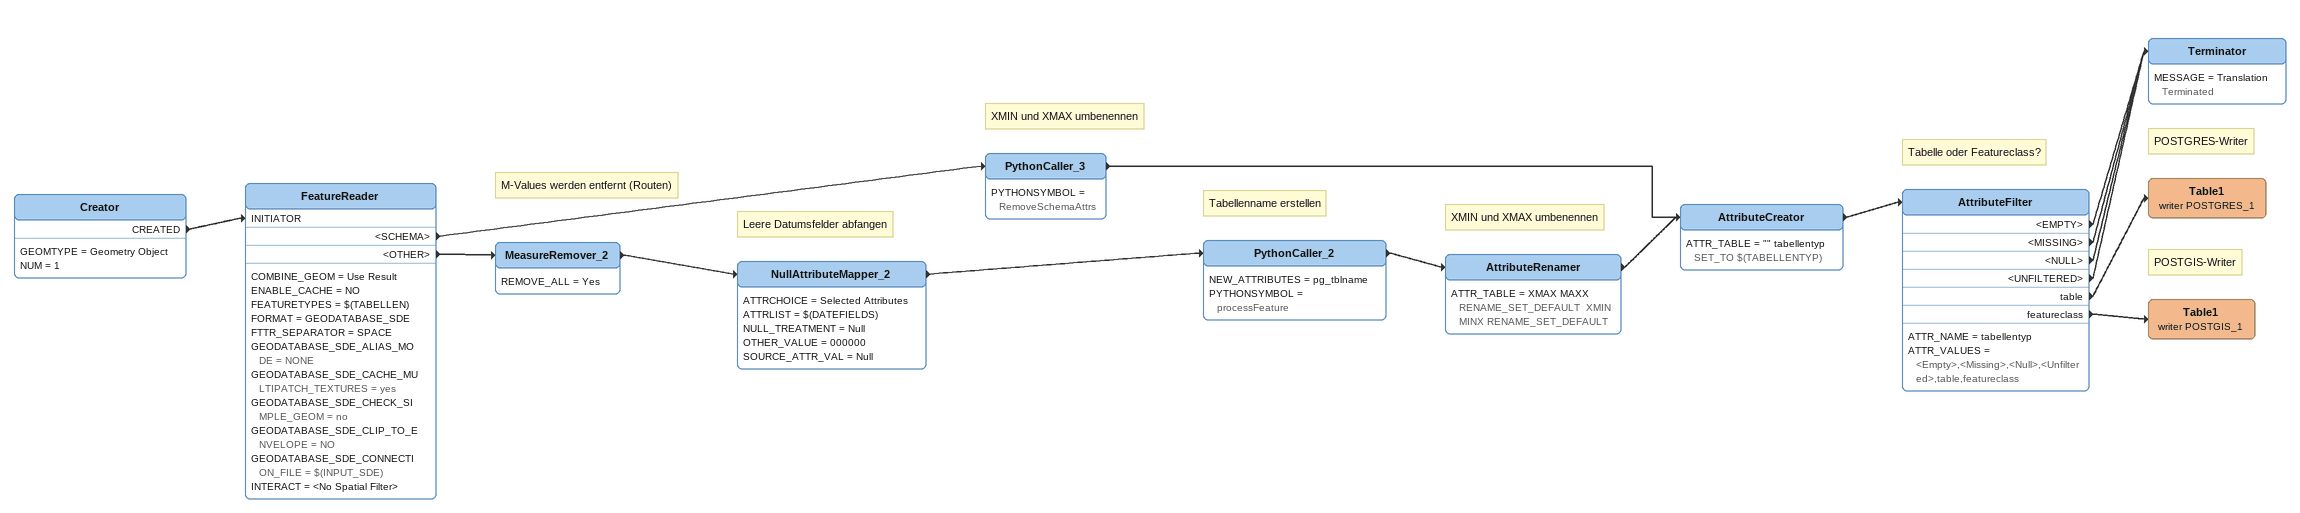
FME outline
Creator
    GEOMTYPE = Geometry Object
    NUM = 1
    CREATED -> FeatureReader [INITIATOR]
FeatureReader
    COMBINE_GEOM = Use Result
    ENABLE_CACHE = NO
    FEATURETYPES = $(TABELLEN)
    FORMAT = GEODATABASE_SDE
    FTTR_SEPARATOR = SPACE
    GEODATABASE_SDE_ALIAS_MODE = NONE
    GEODATABASE_SDE_CACHE_MULTIPATCH_TEXTURES = yes
    GEODATABASE_SDE_CHECK_SIMPLE_GEOM = no
    GEODATABASE_SDE_CLIP_TO_ENVELOPE = NO
    GEODATABASE_SDE_CONNECTION_FILE = $(INPUT_SDE)
    INTERACT = <No Spatial Filter>
    <SCHEMA> -> PythonCaller_3
    <OTHER> -> MeasureRemover_2
Note: XMIN und XMAX umbenennen
PythonCaller_3
    PYTHONSYMBOL = RemoveSchemaAttrs
    -> AttributeCreator
Note: M-Values werden entfernt (Routen)
MeasureRemover_2
    REMOVE_ALL = Yes
    -> NullAttributeMapper_2
Note: Leere Datumsfelder abfangen
NullAttributeMapper_2
    ATTRCHOICE = Selected Attributes
    ATTRLIST = $(DATEFIELDS)
    NULL_TREATMENT = Null
    OTHER_VALUE = 000000
    SOURCE_ATTR_VAL = Null
    -> PythonCaller_2
Note: Tabellenname erstellen
PythonCaller_2
    NEW_ATTRIBUTES = pg_tblname
    PYTHONSYMBOL = processFeature
    -> AttributeRenamer
Note: XMIN und XMAX umbenennen
AttributeRenamer
    ATTR_TABLE = XMAX MAXX RENAME_SET_DEFAULT  XMIN MINX RENAME_SET_DEFAULT
    -> AttributeCreator
AttributeCreator
    ATTR_TABLE = "" tabellentyp SET_TO $(TABELLENTYP)
    -> AttributeFilter
Note: Tabelle oder Featureclass?
AttributeFilter
    ATTR_NAME = tabellentyp
    ATTR_VALUES = <Empty>,<Missing>,<Null>,<Unfiltered>,table,featureclass
    <EMPTY> -> Terminator
    <MISSING> -> Terminator
    <NULL> -> Terminator
    <UNFILTERED> -> Terminator
    table -> Table1 (writer POSTGRES_1)
    featureclass -> Table1 (writer POSTGIS_1)
Terminator
    MESSAGE = Translation Terminated
Note: POSTGRES-Writer
Table1 (writer POSTGRES_1)
Note: POSTGIS-Writer
Table1 (writer POSTGIS_1)
